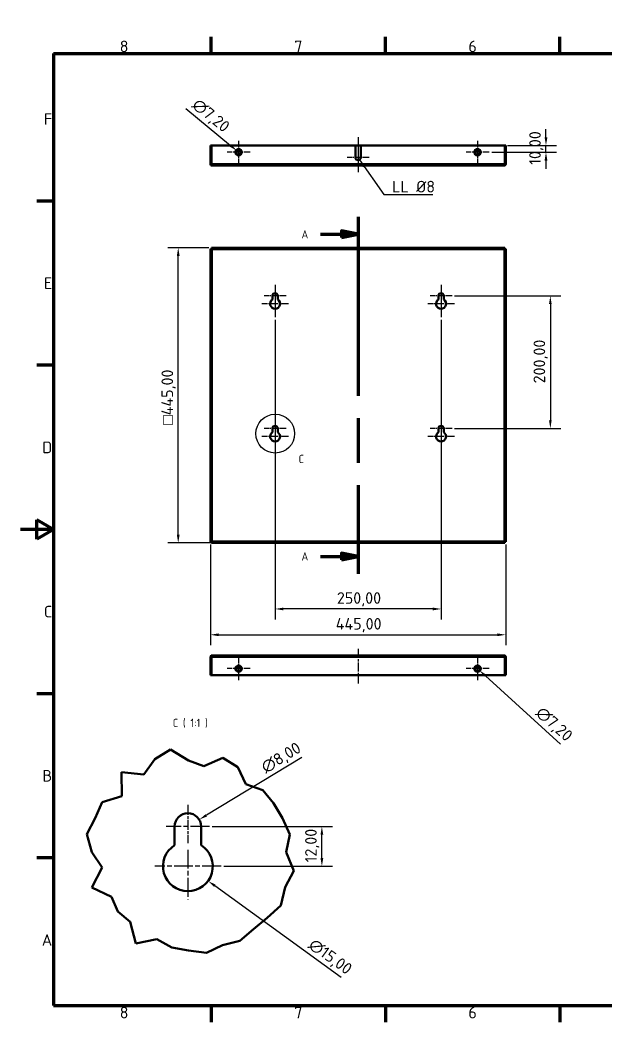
# Model space of a CAD drawing. Header units: millimetres. Extents: x -25 to 4376, y -375 to 1510.
# Drawn here: x -25 to 857, y -25 to 1510 of the extents above; entities that cross this region are included whole.
import ezdxf

# ---------------------------------------------------------------- set-up
doc = ezdxf.new("R2010")
doc.units = ezdxf.units.MM
doc.header["$LTSCALE"] = 5
doc.linetypes.add('CHAIN', pattern=[0.3543, 0.2362, -0.0295, 0.0591, -0.0295])
for name, color, linetype, lineweight in [('Bemaßung (ISO)', 7, 'Continuous', 25), ('Bruchlinie (ISO)', 7, 'Continuous', 50), ('Detailumgrenzung (ISO)', 7, 'Continuous', 25), ('Mittellinie (ISO)', 7, 'Continuous', 25), ('Mittelpunktmarkierung (ISO)', 7, 'Continuous', 25), ('Rahmen (ISO)', 7, 'Continuous', 70), ('Schnittlinie (ISO)', 7, 'CHAIN', 70), ('Sichtbar (ISO)', 7, 'Continuous', 50), ('Sichtbar schmal (ISO)', 7, 'Continuous', 35), ('Symbol (ISO)', 7, 'Continuous', 25)]:
    doc.layers.add(name, color=color, linetype=linetype, lineweight=lineweight)
doc.styles.add('Bezeichnungstext (DIN)', font='ISOCP.shx')
doc.styles.add('Notiztext (DIN)', font='isocpeur.ttf')
doc.dimstyles.new('Standard (DIN)', dxfattribs={"dimscale": 5, "dimtxt": 3.5, "dimasz": 2.5, "dimexe": 3.175, "dimexo": 0.8, "dimgap": 0.8, "dimtad": 1, "dimrnd": 1e-08, "dimzin": 0, "dimtxsty": 'Notiztext (DIN)', "dimcen": 0.09, "dimdle": 10, "dimclrd": 256, "dimclre": 256, "dimclrt": 256, "dimadec": 0, "dimazin": 0, "dimtfac": 1, "dimtmove": 0, "dimatfit": 3, "dimfxl": 1, "dimtolj": 1, "dimtzin": 0, "dimlwd": -1, "dimlwe": -1, "dimarcsym": 0})
doc.dimstyles.new('Standard - Methode 2a (DIN)$7', dxfattribs={"dimscale": 5, "dimtxt": 3.5, "dimasz": 2.5, "dimexe": 3.175, "dimexo": 0.8, "dimgap": 0.8, "dimtad": 1, "dimtih": 1, "dimtoh": 1, "dimrnd": 1e-08, "dimtxsty": 'Notiztext (DIN)', "dimcen": 0.09, "dimdle": 10, "dimclrd": 256, "dimclre": 256, "dimclrt": 256, "dimazin": 2, "dimtfac": 1, "dimtmove": 0, "dimatfit": 3, "dimfxl": 1, "dimtolj": 1, "dimlwd": -1, "dimlwe": -1, "dimarcsym": 0})

# ---------------------------------------------------------------- blocks, each defined once
blk = doc.blocks.new('Ränder BFE_Rahmen')
at = {"layer": 'Rahmen (ISO)'}
for p, q in [((210, 292), (210, 302)), ((52.5, 292), (52.5, 297)), ((105, 292), (105, 297)), ((157.5, 292), (157.5, 297)), ((207.11, 297), (212.89, 297)), ((210, 292), (207.11, 297)), ((210, 292), (212.89, 297)), ((262.5, 292), (262.5, 297)), ((315, 292), (315, 297)), ((367.5, 292), (367.5, 297)), ((5, 292), (415, 292)), ((5, 292), (5, 5)), ((415, 292), (415, 5)), ((5, 247.5), (0, 247.5)), ((415, 247.5), (420, 247.5)), ((5, 198), (0, 198)), ((415, 198), (420, 198)), ((0, 145.61), (0, 151.39)), ((5, 148.5), (0, 151.39)), ((415, 148.5), (420, 151.39)), ((420, 151.39), (420, 145.61)), ((5, 148.5), (-5, 148.5)), ((5, 148.5), (0, 145.61)), ((415, 148.5), (425, 148.5)), ((415, 148.5), (420, 145.61)), ((5, 99), (0, 99)), ((415, 99), (420, 99)), ((5, 49.5), (0, 49.5)), ((415, 49.5), (420, 49.5)), ((5, 5), (415, 5)), ((52.5, 5), (52.5, 0)), ((105, 5), (105, 0)), ((157.5, 5), (157.5, 0)), ((210, 5), (207.11, 0)), ((210, 5), (210, -5)), ((210, 5), (212.89, 0)), ((262.5, 5), (262.5, 0)), ((315, 5), (315, 0)), ((367.5, 5), (367.5, 0)), ((212.89, 0), (207.11, 0))]:
    blk.add_line(p, q, dxfattribs=at)
at = {"layer": 'Symbol (ISO)', "char_height": 3.5, "style": 'Notiztext (DIN)'}
for s, insert, attachment_point in [('8', (26.25, 292.4), 8), ('7', (78.75, 292.4), 8), ('6', (131.25, 292.4), 8), ('5', (183.75, 292.4), 8), ('4', (236.25, 292.4), 8), ('3', (288.75, 292.4), 8), ('2', (341.25, 292.4), 8), ('1', (393.75, 292.4), 8), ('F', (4.6, 272.25), 6), ('F', (415.4, 272.25), 4), ('E', (4.6, 222.75), 6), ('E', (415.4, 222.75), 4), ('D', (4.6, 173.25), 6), ('D', (415.4, 173.25), 4), ('C', (4.6, 123.75), 6), ('C', (415.4, 123.75), 4), ('B', (4.6, 74.25), 6), ('B', (415.4, 74.25), 4), ('A', (4.6, 24.75), 6), ('A', (415.4, 24.75), 4), ('8', (26.25, 4.6), 2), ('7', (78.75, 4.6), 2), ('6', (131.25, 4.6), 2), ('5', (183.75, 4.6), 2), ('4', (236.25, 4.6), 2), ('3', (288.75, 4.6), 2), ('2', (341.25, 4.6), 2), ('1', (393.75, 4.6), 2)]:
    blk.add_mtext(s, dxfattribs=dict(at, insert=insert, attachment_point=attachment_point))
blk = doc.blocks.new('2DTransSchnitt0')
at = {"layer": 'Schnittlinie (ISO)', "linetype": 'CHAIN', "ltscale": 45.679306}
blk.add_line((96.75, 242.79), (96.75, 135.1), dxfattribs=at)
at = {"layer": 'Schnittlinie (ISO)', "linetype": 'Continuous', "lineweight": 140}
for p, q in [((96.75, 242.79), (96.75, 232.21)), ((96.75, 145.69), (96.75, 135.1))]:
    blk.add_line(p, q, dxfattribs=at)
at = {"layer": 'Schnittlinie (ISO)', "linetype": 'Continuous'}
for p, q in [((85.44, 237.5), (91.75, 237.5)), ((96.75, 237.5), (91.75, 238.5)), ((91.75, 238.5), (91.75, 236.5)), ((91.75, 237.5), (96.75, 237.5)), ((91.75, 236.5), (96.75, 237.5)), ((96.75, 140.39), (91.75, 141.39)), ((91.75, 141.39), (91.75, 139.39)), ((85.44, 140.39), (91.75, 140.39)), ((91.75, 140.39), (96.75, 140.39)), ((91.75, 139.39), (96.75, 140.39))]:
    blk.add_line(p, q, dxfattribs=at)
at = {"layer": 'Schnittlinie (ISO)', "linetype": 'Continuous', "flags": 128}
for points in [[(91.75, 236.5), (96.75, 237.5), (91.75, 238.5), (91.75, 236.5)], [(91.75, 139.39), (96.75, 140.39), (91.75, 141.39), (91.75, 139.39)]]:
    blk.add_lwpolyline(points, dxfattribs=at)
at = {"layer": 'Schnittlinie (ISO)'}
for points in [[(91.75, 236.5), (96.75, 237.5), (91.75, 238.5), (91.75, 236.5)], [(91.75, 139.39), (96.75, 140.39), (91.75, 141.39), (91.75, 139.39)]]:
    blk.add_solid(points, dxfattribs=at)
at = {"layer": 'Schnittlinie (ISO)', "char_height": 2.5, "attachment_point": 7, "style": 'Bezeichnungstext (DIN)'}
for insert in [(79.71, 236.24), (79.71, 139.14)]:
    blk.add_mtext('A', dxfattribs=dict(at, insert=insert))
blk = doc.blocks.new('*D21')
at = {"layer": 'Bemaßung (ISO)', "transparency": 16777216}
for p, q in [((258.8, 1167.2), (196.9, 1167.2)), ((212.8, 734.7), (212.8, 1154.7)), ((483.7, 722.2), (196.9, 722.2))]:
    blk.add_line(p, q, dxfattribs=at)
for points in [[(210.7, 1154.7), (214.9, 1154.7), (212.8, 1167.2)], [(210.7, 734.7), (214.9, 734.7), (212.8, 722.2)]]:
    blk.add_solid(points, dxfattribs=at)
at = {"layer": 'Defpoints', "color": 0, "transparency": 16777216}
for p in [(212.8, 1167.2), (262.8, 1167.2), (487.7, 722.2)]:
    blk.add_point(p, dxfattribs=at)
at = {"layer": 'Bemaßung (ISO)', "transparency": 16777216, "insert": (198.3, 900.5), "char_height": 17.5, "attachment_point": 4, "rotation": 90, "style": 'Notiztext (DIN)'}
blk.add_mtext('\\A1;\\fAIGDT|b0|i0;{\\H17.5000;o}\\fISOCPEUR|b0|i0;{\\H17.5000;445,00}', dxfattribs=at)
blk = doc.blocks.new('*D22')
at = {"layer": 'Bemaßung (ISO)', "transparency": 16777216}
for p, q in [((224.4, 1376.9), (291.3, 1321.5)), ((303.3, 1311.2), (304.2, 1311.2)), ((303.7, 1310.8), (303.7, 1311.7))]:
    blk.add_line(p, q, dxfattribs=at)
blk.add_solid([(292.7, 1323.1), (290, 1319.9), (301, 1313.5)], dxfattribs=at)
at = {"layer": 'Defpoints', "color": 0, "transparency": 16777216}
for p in [(301, 1313.5), (306.5, 1308.9)]:
    blk.add_point(p, dxfattribs=at)
at = {"layer": 'Bemaßung (ISO)', "transparency": 16777216, "insert": (236.7, 1385.6), "char_height": 17.5, "attachment_point": 4, "rotation": 320.3801, "style": 'Notiztext (DIN)'}
blk.add_mtext('\\A1;∅7,20', dxfattribs=at)
blk = doc.blocks.new('*D23')
at = {"layer": 'Bemaßung (ISO)', "transparency": 16777216}
for p, q in [((629.2, 1094.7), (789.2, 1094.7)), ((773.4, 1082.2), (773.4, 907.2)), ((629.2, 894.7), (789.2, 894.7))]:
    blk.add_line(p, q, dxfattribs=at)
for points in [[(771.3, 1082.2), (775.4, 1082.2), (773.4, 1094.7)], [(771.3, 907.2), (775.4, 907.2), (773.4, 894.7)]]:
    blk.add_solid(points, dxfattribs=at)
at = {"layer": 'Defpoints', "color": 0, "transparency": 16777216}
for p in [(625.2, 1094.7), (625.2, 894.7), (773.4, 894.7)]:
    blk.add_point(p, dxfattribs=at)
at = {"layer": 'Bemaßung (ISO)', "transparency": 16777216, "insert": (758.9, 962.8), "char_height": 17.5, "attachment_point": 4, "rotation": 90, "style": 'Notiztext (DIN)'}
blk.add_mtext('\\A1;200,00', dxfattribs=at)
blk = doc.blocks.new('*D24')
at = {"layer": 'Bemaßung (ISO)', "transparency": 16777216}
for p, q in [((358.7, 1058.7), (358.7, 606.9)), ((608.7, 1058.7), (608.7, 606.9)), ((596.2, 622.7), (371.2, 622.7))]:
    blk.add_line(p, q, dxfattribs=at)
for points in [[(371.2, 624.8), (371.2, 620.6), (358.7, 622.7)], [(596.2, 624.8), (596.2, 620.6), (608.7, 622.7)]]:
    blk.add_solid(points, dxfattribs=at)
at = {"layer": 'Defpoints', "color": 0, "transparency": 16777216}
for p in [(358.7, 1062.7), (608.7, 1062.7), (358.7, 622.7)]:
    blk.add_point(p, dxfattribs=at)
at = {"layer": 'Bemaßung (ISO)', "transparency": 16777216, "insert": (451.8, 637.2), "char_height": 17.5, "attachment_point": 4, "style": 'Notiztext (DIN)'}
blk.add_mtext('\\A1;250,00', dxfattribs=at)
blk = doc.blocks.new('*D25')
at = {"layer": 'Bemaßung (ISO)', "transparency": 16777216}
for p, q in [((261.2, 719.8), (261.2, 567.9)), ((706.2, 719.8), (706.2, 567.9)), ((273.7, 583.8), (693.7, 583.8))]:
    blk.add_line(p, q, dxfattribs=at)
for points in [[(273.7, 585.9), (273.7, 581.7), (261.2, 583.8)], [(693.7, 585.9), (693.7, 581.7), (706.2, 583.8)]]:
    blk.add_solid(points, dxfattribs=at)
at = {"layer": 'Defpoints', "color": 0, "transparency": 16777216}
for p in [(261.2, 723.8), (706.2, 723.8), (706.2, 583.8)]:
    blk.add_point(p, dxfattribs=at)
at = {"layer": 'Bemaßung (ISO)', "transparency": 16777216, "insert": (450.1, 598.3), "char_height": 17.5, "attachment_point": 4, "style": 'Notiztext (DIN)'}
blk.add_mtext('\\A1;445,00', dxfattribs=at)
blk = doc.blocks.new('2DDetail1')
at = {"layer": 'Detailumgrenzung (ISO)'}
blk.add_circle((71.79, 177.4), 5.85, dxfattribs=at)
at = {"layer": 'Detailumgrenzung (ISO)', "insert": (78.83, 168.53), "char_height": 2.5, "attachment_point": 7, "style": 'Bezeichnungstext (DIN)'}
blk.add_mtext('C', dxfattribs=at)
blk = doc.blocks.new('*D27')
at = {"layer": 'Bemaßung (ISO)', "transparency": 16777216}
for p, q in [((226.9, 234.8), (227.8, 234.8)), ((227.4, 234.4), (227.4, 235.3)), ((458.1, 67), (267.8, 205.4))]:
    blk.add_line(p, q, dxfattribs=at)
blk.add_solid([(269, 207.1), (266.6, 203.7), (257.7, 212.7)], dxfattribs=at)
at = {"layer": 'Defpoints', "color": 0, "transparency": 16777216}
for p in [(197, 256.9), (257.7, 212.7)]:
    blk.add_point(p, dxfattribs=at)
at = {"layer": 'Bemaßung (ISO)', "transparency": 16777216, "insert": (411.7, 118.7), "char_height": 17.5, "attachment_point": 4, "rotation": 323.9753, "style": 'Notiztext (DIN)'}
blk.add_mtext('\\A1;∅15,00', dxfattribs=at)
blk = doc.blocks.new('*D28')
at = {"layer": 'Bemaßung (ISO)', "transparency": 16777216}
for p, q in [((399, 398.9), (255.2, 311.7)), ((226.9, 294.8), (227.8, 294.8)), ((227.4, 294.4), (227.4, 295.3))]:
    blk.add_line(p, q, dxfattribs=at)
blk.add_solid([(254.1, 313.4), (256.2, 309.9), (244.5, 305.2)], dxfattribs=at)
at = {"layer": 'Defpoints', "color": 0, "transparency": 16777216}
for p in [(244.5, 305.2), (210.3, 284.4)]:
    blk.add_point(p, dxfattribs=at)
at = {"layer": 'Bemaßung (ISO)', "transparency": 16777216, "insert": (340.9, 380.6), "char_height": 17.5, "attachment_point": 4, "rotation": 31.241, "style": 'Notiztext (DIN)'}
blk.add_mtext('\\A1;∅8,00', dxfattribs=at)
blk = doc.blocks.new('*D29')
at = {"layer": 'Bemaßung (ISO)', "transparency": 16777216}
for p, q in [((263.9, 294.8), (445.1, 294.8)), ((429.2, 247.3), (429.2, 282.3)), ((281.4, 234.8), (445.1, 234.8))]:
    blk.add_line(p, q, dxfattribs=at)
for points in [[(427.1, 282.3), (431.3, 282.3), (429.2, 294.8)], [(427.1, 247.3), (431.3, 247.3), (429.2, 234.8)]]:
    blk.add_solid(points, dxfattribs=at)
at = {"layer": 'Defpoints', "color": 0, "transparency": 16777216}
for p in [(259.9, 294.8), (429.2, 294.8), (277.4, 234.8)]:
    blk.add_point(p, dxfattribs=at)
at = {"layer": 'Bemaßung (ISO)', "transparency": 16777216, "insert": (414.7, 240.7), "char_height": 17.5, "attachment_point": 4, "rotation": 90, "style": 'Notiztext (DIN)'}
blk.add_mtext('\\A1;12,00', dxfattribs=at)
blk = doc.blocks.new('*D30')
at = {"layer": 'Bemaßung (ISO)', "transparency": 16777216}
for p, q in [((663.3, 532.7), (664.2, 532.7)), ((663.7, 532.3), (663.7, 533.2)), ((788.8, 418.9), (675.7, 521.9))]:
    blk.add_line(p, q, dxfattribs=at)
blk.add_solid([(677.1, 523.4), (674.2, 520.4), (666.4, 530.3)], dxfattribs=at)
at = {"layer": 'Defpoints', "color": 0, "transparency": 16777216}
for p in [(661.1, 535.2), (666.4, 530.3)]:
    blk.add_point(p, dxfattribs=at)
at = {"layer": 'Bemaßung (ISO)', "transparency": 16777216, "insert": (754.8, 469.4), "char_height": 17.5, "attachment_point": 4, "rotation": 317.677, "style": 'Notiztext (DIN)'}
blk.add_mtext('\\A1;∅7,20', dxfattribs=at)
blk = doc.blocks.new('*D31')
at = {"layer": 'Bemaßung (ISO)', "transparency": 16777216}
for p, q in [((766.8, 1333.7), (766.8, 1346.2)), ((708.7, 1321.2), (782.7, 1321.2)), ((766.8, 1311.2), (766.8, 1321.2)), ((685, 1311.2), (782.7, 1311.2)), ((766.8, 1298.7), (766.8, 1286.2))]:
    blk.add_line(p, q, dxfattribs=at)
for points in [[(764.7, 1333.7), (768.9, 1333.7), (766.8, 1321.2)], [(764.7, 1298.7), (768.9, 1298.7), (766.8, 1311.2)]]:
    blk.add_solid(points, dxfattribs=at)
at = {"layer": 'Defpoints', "color": 0, "transparency": 16777216}
for p in [(704.7, 1321.2), (766.8, 1321.2), (681, 1311.2)]:
    blk.add_point(p, dxfattribs=at)
at = {"layer": 'Bemaßung (ISO)', "transparency": 16777216, "insert": (752.3, 1292.2), "char_height": 17.5, "attachment_point": 4, "rotation": 90, "style": 'Notiztext (DIN)'}
blk.add_mtext('\\A1;10,00', dxfattribs=at)

msp = doc.modelspace()

# ---------------------------------------------------------------- linework, layer by layer
at = {"layer": 'Bruchlinie (ISO)'}
for p, q in [((177.5163, 396.1094), (201.1622, 411.0173)), ((201.1622, 411.0173), (228.4809, 394.2532)), ((160.9217, 373.1012), (177.5163, 396.1094)), ((228.4809, 394.2532), (251.3733, 385.9148)), ((251.3733, 385.9148), (280.2235, 398.2471)), ((280.2235, 398.2471), (302.5773, 384.4242)), ((302.5773, 384.4242), (314.3976, 358.4769)), ((127.249, 376.7289), (160.9217, 373.1012)), ((127.6686, 340.6769), (127.249, 376.7289)), ((314.3976, 358.4769), (340.1662, 349.8005)), ((98.3196, 331.2341), (127.6686, 340.6769)), ((340.1662, 349.8005), (356.5028, 329.9989)), ((87.417, 307.4285), (98.3196, 331.2341)), ((356.5028, 329.9989), (369.8224, 307.5295)), ((75.0361, 283.1419), (87.417, 307.4285)), ((369.8224, 307.5295), (380.9527, 282.9703)), ((82.8395, 256.0854), (75.0361, 283.1419)), ((380.9527, 282.9703), (375.2485, 256.0854)), ((98.3342, 233.137), (82.8395, 256.0854)), ((375.2485, 256.0854), (386.7087, 228.1856)), ((82.7751, 203.0528), (98.3342, 233.137)), ((386.7087, 228.1856), (373.7665, 203.2058)), ((112.1034, 188.8949), (82.7751, 203.0528)), ((373.7665, 203.2058), (367.5653, 175.785)), ((121.733, 166.5133), (112.1034, 188.8949)), ((367.5653, 175.785), (346.6659, 156.9164)), ((140.4955, 151.2286), (121.733, 166.5133)), ((346.6659, 156.9164), (326.0482, 139.8092)), ((148.8962, 118.2407), (140.4955, 151.2286)), ((326.0482, 139.8092), (305.7509, 122.2497)), ((180.7159, 124.8521), (148.8962, 118.2407)), ((203.1825, 112.611), (180.7159, 124.8521)), ((228.4809, 108.0076), (203.1825, 112.611)), ((255.2672, 104.1726), (228.4809, 108.0076)), ((279.4631, 116.0128), (255.2672, 104.1726)), ((305.7509, 122.2497), (279.4631, 116.0128))]:
    msp.add_line(p, q, dxfattribs=at)
at = {"layer": 'Mittellinie (ISO)', "linetype": 'CHAIN', "ltscale": 11.627134}
for p, q in [((483.7466, 1333.73), (483.7466, 1281.412)), ((483.7466, 562.5521), (483.7466, 510.2341))]:
    msp.add_line(p, q, dxfattribs=at)
at = {"layer": 'Mittelpunktmarkierung (ISO)', "linetype": 'CHAIN', "ltscale": 7.689456}
for p, q in [((303.7466, 1328.53), (303.7466, 1293.93)), ((663.7466, 1328.53), (663.7466, 1293.93)), ((321.0466, 1311.23), (286.4466, 1311.23)), ((681.0466, 1311.23), (646.4466, 1311.23)), ((303.7466, 550.0341), (303.7466, 515.4341)), ((663.7466, 550.0341), (663.7466, 515.4341)), ((321.0466, 532.7341), (286.4466, 532.7341)), ((681.0466, 532.7341), (646.4466, 532.7341))]:
    msp.add_line(p, q, dxfattribs=at)
at = {"layer": 'Mittelpunktmarkierung (ISO)', "linetype": 'CHAIN', "ltscale": 9.222921}
for p, q in [((483.7466, 1328.23), (483.7466, 1286.73)), ((358.7466, 1111.2333), (358.7466, 1069.7333)), ((608.7466, 1111.2333), (608.7466, 1069.7333)), ((358.7466, 911.2333), (358.7466, 869.7333)), ((608.7466, 911.2333), (608.7466, 869.7333))]:
    msp.add_line(p, q, dxfattribs=at)
at = {"layer": 'Mittelpunktmarkierung (ISO)', "linetype": 'CHAIN', "ltscale": 7.333869}
for p, q in [((500.2466, 1303.23), (467.2466, 1303.23)), ((375.2466, 1094.7333), (342.2466, 1094.7333)), ((625.2466, 1094.7333), (592.2466, 1094.7333)), ((375.2466, 894.7333), (342.2466, 894.7333)), ((625.2466, 894.7333), (592.2466, 894.7333))]:
    msp.add_line(p, q, dxfattribs=at)
at = {"layer": 'Mittelpunktmarkierung (ISO)', "linetype": 'CHAIN', "ltscale": 10.000767}
for p, q in [((358.7466, 1107.7333), (358.7466, 1062.7333)), ((608.7466, 1107.7333), (608.7466, 1062.7333)), ((358.7466, 907.7333), (358.7466, 862.7333)), ((608.7466, 907.7333), (608.7466, 862.7333))]:
    msp.add_line(p, q, dxfattribs=at)
at = {"layer": 'Mittelpunktmarkierung (ISO)', "linetype": 'CHAIN', "ltscale": 8.88956}
for p, q in [((378.7466, 1082.7333), (338.7466, 1082.7333)), ((628.7466, 1082.7333), (588.7466, 1082.7333)), ((378.7466, 882.7333), (338.7466, 882.7333)), ((628.7466, 882.7333), (588.7466, 882.7333))]:
    msp.add_line(p, q, dxfattribs=at)
at = {"layer": 'Mittelpunktmarkierung (ISO)', "linetype": 'CHAIN', "ltscale": 12.778786}
msp.add_line((227.3678, 327.3044), (227.3678, 269.8044), dxfattribs=at)
at = {"layer": 'Mittelpunktmarkierung (ISO)', "linetype": 'CHAIN', "ltscale": 23.990969}
for p, q in [((259.8678, 294.8044), (194.8678, 294.8044)), ((227.3678, 259.8044), (227.3678, 184.8044)), ((277.3678, 234.8044), (177.3678, 234.8044))]:
    msp.add_line(p, q, dxfattribs=at)
at = {"layer": 'Sichtbar (ISO)'}
for p, q in [((261.2466, 1321.23), (261.2466, 1293.912)), ((262.7466, 1321.23), (261.2466, 1321.23)), ((262.7466, 1293.912), (262.7466, 1321.23)), ((262.8174, 1321.23), (479.7466, 1321.23)), ((262.8174, 1293.912), (262.8174, 1321.23)), ((479.7466, 1303.23), (479.7466, 1321.23)), ((487.7466, 1321.23), (479.7466, 1321.23)), ((487.7466, 1321.23), (487.7466, 1303.23)), ((487.7466, 1321.23), (704.6759, 1321.23)), ((704.6759, 1321.23), (704.6759, 1293.912)), ((704.7466, 1293.912), (704.7466, 1321.23)), ((704.7466, 1321.23), (706.2466, 1321.23)), ((706.2466, 1293.912), (706.2466, 1321.23)), ((261.2466, 1293.73), (261.2466, 1293.912)), ((261.2466, 1293.912), (262.7466, 1293.912)), ((261.2466, 1293.73), (262.3143, 1293.73)), ((262.3143, 1293.73), (262.7466, 1293.73)), ((262.7466, 1293.912), (262.7466, 1293.73)), ((263.7466, 1292.2976), (263.7466, 1292.73)), ((263.7466, 1292.73), (263.99, 1292.73)), ((263.7466, 1291.23), (263.7466, 1292.2976)), ((263.99, 1291.23), (263.7466, 1291.23)), ((263.99, 1292.2976), (263.99, 1292.73)), ((263.99, 1291.23), (263.99, 1292.2976)), ((703.5033, 1291.23), (263.99, 1291.23)), ((703.5033, 1292.2976), (703.5033, 1292.73)), ((703.5033, 1292.73), (703.7466, 1292.73)), ((703.5033, 1291.23), (703.5033, 1292.2976)), ((703.7466, 1291.23), (703.5033, 1291.23)), ((703.7466, 1292.2976), (703.7466, 1292.73)), ((703.7466, 1291.23), (703.7466, 1292.2976)), ((704.7466, 1293.912), (706.2466, 1293.912)), ((704.7466, 1293.73), (704.7466, 1293.912)), ((704.7466, 1293.73), (705.179, 1293.73)), ((705.179, 1293.73), (706.2466, 1293.73)), ((706.2466, 1293.912), (706.2466, 1293.73)), ((704.6759, 1167.2333), (262.8174, 1167.2333)), ((262.8174, 1165.7333), (262.8174, 1167.2333)), ((704.6759, 1165.7333), (704.6759, 1167.2333)), ((261.2466, 1165.6626), (261.2466, 723.804)), ((262.7466, 1165.6626), (261.2466, 1165.6626)), ((262.7466, 1165.6626), (262.7466, 723.804)), ((704.6759, 1165.7333), (262.8174, 1165.7333)), ((704.7466, 723.804), (704.7466, 1165.6626)), ((704.7466, 1165.6626), (706.2466, 1165.6626)), ((706.2466, 723.804), (706.2466, 1165.6626)), ((354.7466, 1089.0776), (354.7466, 1094.7333)), ((362.7466, 1094.7333), (362.7466, 1089.0776)), ((604.7466, 1089.0776), (604.7466, 1094.7333)), ((612.7466, 1094.7333), (612.7466, 1089.0776)), ((354.7466, 889.0776), (354.7466, 894.7333)), ((362.7466, 894.7333), (362.7466, 889.0776)), ((604.7466, 889.0776), (604.7466, 894.7333)), ((612.7466, 894.7333), (612.7466, 889.0776)), ((262.7466, 723.804), (261.2466, 723.804)), ((262.8174, 723.7333), (479.7466, 723.7333)), ((262.8174, 723.7333), (262.8174, 722.2333)), ((262.8174, 722.2333), (479.7466, 722.2333)), ((479.7466, 723.7333), (487.7466, 723.7333)), ((479.7466, 722.2333), (479.7466, 723.7333)), ((487.7466, 722.2333), (479.7466, 722.2333)), ((487.7466, 723.7333), (487.7466, 722.2333)), ((487.7466, 723.7333), (704.6759, 723.7333)), ((487.7466, 722.2333), (704.6759, 722.2333)), ((704.6759, 723.7333), (704.6759, 722.2333)), ((704.7466, 723.804), (706.2466, 723.804)), ((263.7466, 552.7341), (263.7466, 551.6665)), ((263.7466, 552.7341), (263.99, 552.7341)), ((263.99, 552.7341), (703.5033, 552.7341)), ((263.99, 552.7341), (263.99, 551.6665)), ((703.5033, 551.6665), (703.5033, 552.7341)), ((703.5033, 552.7341), (703.7466, 552.7341)), ((703.7466, 551.6665), (703.7466, 552.7341)), ((262.3143, 550.2341), (261.2466, 550.2341)), ((261.2466, 550.0521), (261.2466, 550.2341)), ((262.7466, 550.0521), (261.2466, 550.0521)), ((261.2466, 550.0521), (261.2466, 522.7341)), ((262.7466, 550.2341), (262.3143, 550.2341)), ((262.7466, 550.2341), (262.7466, 550.0521)), ((262.7466, 550.0521), (262.7466, 522.7341)), ((262.8174, 522.7341), (262.8174, 550.0521)), ((263.7466, 551.6665), (263.7466, 551.2341)), ((263.99, 551.2341), (263.7466, 551.2341)), ((263.99, 551.6665), (263.99, 551.2341)), ((703.5033, 551.2341), (703.5033, 551.6665)), ((703.7466, 551.2341), (703.5033, 551.2341)), ((703.7466, 551.2341), (703.7466, 551.6665)), ((704.6759, 550.0521), (704.6759, 522.7341)), ((705.179, 550.2341), (704.7466, 550.2341)), ((704.7466, 550.0521), (704.7466, 550.2341)), ((706.2466, 550.0521), (704.7466, 550.0521)), ((704.7466, 550.0521), (704.7466, 522.7341)), ((706.2466, 550.2341), (705.179, 550.2341)), ((706.2466, 550.2341), (706.2466, 550.0521)), ((706.2466, 522.7341), (706.2466, 550.0521)), ((262.7466, 522.7341), (261.2466, 522.7341)), ((704.6759, 522.7341), (262.8174, 522.7341)), ((704.7466, 522.7341), (706.2466, 522.7341)), ((207.3678, 266.5258), (207.3678, 294.8044)), ((247.3678, 294.8044), (247.3678, 266.5258))]:
    msp.add_line(p, q, dxfattribs=at)
for centre, radius in [((303.7466, 1311.23), 4.8), ((303.7466, 1311.23), 3.6), ((663.7466, 1311.23), 4.8), ((663.7466, 1311.23), 3.6), ((303.7466, 532.7341), 4.8), ((663.7466, 532.7341), 4.8), ((303.7466, 532.7341), 3.6), ((663.7466, 532.7341), 3.6)]:
    msp.add_circle(centre, radius, dxfattribs=at)
for centre, radius, start, end in [((262.8147, 1292.412), 1.5, 61.4834079, 89.8971604), ((483.7466, 1303.23), 4, 180, 0), ((704.6786, 1292.412), 1.5, 90.1028396, 118.5165921), ((262.8147, 1165.6653), 1.5, 308.4126727, 321.5873273), ((704.6786, 1165.6653), 1.5, 218.4126727, 231.5873273), ((358.7466, 1094.7333), 4, 0, 180), ((608.7466, 1094.7333), 4, 0, 180), ((358.7466, 1082.7333), 7.5, 122.2309526, 57.7690474), ((608.7466, 1082.7333), 7.5, 122.2309526, 57.7690474), ((358.7466, 894.7333), 4, 0, 180), ((608.7466, 894.7333), 4, 0, 180), ((358.7466, 882.7333), 7.5, 122.2309526, 57.7690474), ((608.7466, 882.7333), 7.5, 122.2309526, 57.7690474), ((262.8147, 723.8013), 1.5, 38.4126727, 51.5873273), ((704.6786, 723.8013), 1.5, 128.4126727, 141.5873273), ((262.8147, 551.5521), 1.5, 270.1028396, 298.5165921), ((704.6786, 551.5521), 1.5, 241.4834079, 269.8971604), ((227.3678, 294.8044), 20, 0, 180), ((227.3678, 234.8044), 37.5, 122.2309526, 57.7690474)]:
    msp.add_arc(centre, radius, start, end, dxfattribs=at)
for points, knots in [([(263.7466, 1291.23), (263.2545, 1291.23), (262.6107, 1291.4164), (262.1318, 1291.8216), (261.6472, 1292.2316), (261.373, 1292.824), (261.2895, 1293.2691), (261.2556, 1293.4497), (261.2466, 1293.6069), (261.2466, 1293.73)], [0.900368713, 0.900368713, 0.900368713, 0.900368713, 1.620113404, 1.620113404, 1.620113404, 2.34843415, 2.34843415, 2.34843415, 2.64388423, 2.64388423, 2.64388423, 2.64388423]), ([(262.7466, 1293.73), (262.7466, 1293.5667), (262.8168, 1293.2286), (263.0666, 1292.9969), (263.2611, 1292.8165), (263.5378, 1292.73), (263.7466, 1292.73)], [-2.64388423, -2.64388423, -2.64388423, -2.64388423, -1.663791466, -1.663791466, -1.663791466, -0.900368713, -0.900368713, -0.900368713, -0.900368713]), ([(263.5308, 1293.73), (263.8726, 1293.4059), (264.1367, 1292.8167), (264.2498, 1292.2863), (264.3549, 1291.7938), (264.3295, 1291.4117), (264.1797, 1291.2884), (264.1293, 1291.2469), (264.0655, 1291.23), (263.99, 1291.23)], [-1.073087904, -1.073087904, -1.073087904, -1.073087904, -0.295057216, -0.295057216, -0.295057216, 0.427464132, 0.427464132, 0.427464132, 0.670427613, 0.670427613, 0.670427613, 0.670427613]), ([(703.5033, 1291.23), (703.2797, 1291.23), (703.1627, 1291.4164), (703.1805, 1291.8216), (703.1984, 1292.2316), (703.3543, 1292.824), (703.6098, 1293.2691), (703.7134, 1293.4497), (703.8327, 1293.6069), (703.9625, 1293.73)], [2.47116504, 2.47116504, 2.47116504, 2.47116504, 3.190909731, 3.190909731, 3.190909731, 3.919230477, 3.919230477, 3.919230477, 4.214680557, 4.214680557, 4.214680557, 4.214680557]), ([(703.7466, 1292.73), (703.9929, 1292.73), (704.3304, 1292.8623), (704.5232, 1293.0999), (704.7038, 1293.3225), (704.7466, 1293.5895), (704.7466, 1293.73)], [-2.24122394, -2.24122394, -2.24122394, -2.24122394, -1.341057341, -1.341057341, -1.341057341, -0.497708423, -0.497708423, -0.497708423, -0.497708423]), ([(706.2466, 1293.73), (706.2466, 1293.4059), (706.1628, 1292.8167), (705.7877, 1292.2863), (705.4393, 1291.7938), (704.8441, 1291.4117), (704.2837, 1291.2884), (704.0953, 1291.2469), (703.9128, 1291.23), (703.7466, 1291.23)], [0.497708423, 0.497708423, 0.497708423, 0.497708423, 1.275739111, 1.275739111, 1.275739111, 1.998260458, 1.998260458, 1.998260458, 2.24122394, 2.24122394, 2.24122394, 2.24122394]), ([(263.7466, 1164.49), (263.5004, 1164.2103), (263.1629, 1164.1022), (262.9701, 1164.2047), (262.7895, 1164.3007), (262.7466, 1164.5787), (262.7466, 1164.9492)], [0.900368713, 0.900368713, 0.900368713, 0.900368713, 1.800535313, 1.800535313, 1.800535313, 2.64388423, 2.64388423, 2.64388423, 2.64388423]), ([(262.9251, 1164.2353), (263.02, 1164.2534), (263.1153, 1164.2751), (263.2096, 1164.3003), (263.398, 1164.3506), (263.5805, 1164.4145), (263.7466, 1164.49)], [-1.2649094295, -1.2649094295, -1.2649094295, -1.2649094295, -1.1433321952, -1.1433321952, -1.1433321952, -0.9003687134, -0.9003687134, -0.9003687134, -0.9003687134]), ([(263.5308, 1165.7333), (263.9614, 1165.7333), (264.2627, 1165.6631), (264.3082, 1165.4134), (264.3436, 1165.2189), (264.2272, 1164.9421), (263.99, 1164.7333)], [-1.073087904, -1.073087904, -1.073087904, -1.073087904, -0.092995139, -0.092995139, -0.092995139, 0.670427613, 0.670427613, 0.670427613, 0.670427613]), ([(703.5033, 1164.7333), (703.2237, 1164.9795), (703.1155, 1165.317), (703.218, 1165.5098), (703.3141, 1165.6905), (703.592, 1165.7333), (703.9625, 1165.7333)], [2.47116504, 2.47116504, 2.47116504, 2.47116504, 3.37133164, 3.37133164, 3.37133164, 4.214680557, 4.214680557, 4.214680557, 4.214680557]), ([(703.2486, 1165.5549), (703.2667, 1165.46), (703.2884, 1165.3647), (703.3136, 1165.2704), (703.364, 1165.0819), (703.4278, 1164.8995), (703.5033, 1164.7333)], [3.4474795509, 3.4474795509, 3.4474795509, 3.4474795509, 3.5690567852, 3.5690567852, 3.5690567852, 3.812020267, 3.812020267, 3.812020267, 3.812020267]), ([(704.7466, 1164.9492), (704.7466, 1164.5186), (704.6765, 1164.2173), (704.4267, 1164.1718), (704.2322, 1164.1363), (703.9555, 1164.2528), (703.7466, 1164.49)], [0.497708423, 0.497708423, 0.497708423, 0.497708423, 1.477801188, 1.477801188, 1.477801188, 2.24122394, 2.24122394, 2.24122394, 2.24122394]), ([(262.7466, 724.5175), (262.7466, 724.948), (262.8168, 725.2493), (263.0666, 725.2949), (263.2611, 725.3303), (263.5378, 725.2138), (263.7466, 724.9767)], [-2.64388423, -2.64388423, -2.64388423, -2.64388423, -1.663791466, -1.663791466, -1.663791466, -0.900368713, -0.900368713, -0.900368713, -0.900368713]), ([(263.99, 724.7333), (264.2696, 724.4871), (264.3778, 724.1496), (264.2753, 723.9568), (264.1792, 723.7762), (263.9013, 723.7333), (263.5308, 723.7333)], [-0.670427613, -0.670427613, -0.670427613, -0.670427613, 0.229738986, 0.229738986, 0.229738986, 1.073087904, 1.073087904, 1.073087904, 1.073087904]), ([(264.2447, 723.9117), (264.2266, 724.0067), (264.2049, 724.102), (264.1797, 724.1962), (264.1293, 724.3847), (264.0655, 724.5672), (263.99, 724.7333)], [0.3058868973, 0.3058868973, 0.3058868973, 0.3058868973, 0.4274641316, 0.4274641316, 0.4274641316, 0.6704276134, 0.6704276134, 0.6704276134, 0.6704276134]), ([(703.9625, 723.7333), (703.5319, 723.7333), (703.2306, 723.8035), (703.1851, 724.0532), (703.1497, 724.2477), (703.2661, 724.5245), (703.5033, 724.7333)], [2.06850475, 2.06850475, 2.06850475, 2.06850475, 3.048597515, 3.048597515, 3.048597515, 3.812020267, 3.812020267, 3.812020267, 3.812020267]), ([(703.7466, 724.9767), (703.9929, 725.2563), (704.3304, 725.3644), (704.5232, 725.2619), (704.7038, 725.1659), (704.7466, 724.888), (704.7466, 724.5175)], [-2.24122394, -2.24122394, -2.24122394, -2.24122394, -1.341057341, -1.341057341, -1.341057341, -0.497708423, -0.497708423, -0.497708423, -0.497708423]), ([(704.5682, 725.2314), (704.4733, 725.2132), (704.378, 725.1916), (704.2837, 725.1664), (704.0953, 725.116), (703.9128, 725.0521), (703.7466, 724.9767)], [1.8766832241, 1.8766832241, 1.8766832241, 1.8766832241, 1.9982604584, 1.9982604584, 1.9982604584, 2.2412239402, 2.2412239402, 2.2412239402, 2.2412239402]), ([(261.2466, 550.2341), (261.2466, 550.5583), (261.3305, 551.1474), (261.7056, 551.6778), (262.054, 552.1703), (262.6492, 552.5525), (263.2096, 552.6757), (263.398, 552.7172), (263.5805, 552.7341), (263.7466, 552.7341)], [-2.64388423, -2.64388423, -2.64388423, -2.64388423, -1.865853543, -1.865853543, -1.865853543, -1.143332195, -1.143332195, -1.143332195, -0.900368713, -0.900368713, -0.900368713, -0.900368713]), ([(263.99, 552.7341), (264.2136, 552.7341), (264.3306, 552.5478), (264.3128, 552.1426), (264.2949, 551.7325), (264.139, 551.1402), (263.8835, 550.6951), (263.7799, 550.5145), (263.6606, 550.3572), (263.5308, 550.2341)], [-0.670427613, -0.670427613, -0.670427613, -0.670427613, 0.049317077, 0.049317077, 0.049317077, 0.777637823, 0.777637823, 0.777637823, 1.073087904, 1.073087904, 1.073087904, 1.073087904]), ([(703.9625, 550.2341), (703.6207, 550.5583), (703.3566, 551.1474), (703.2435, 551.6778), (703.1384, 552.1703), (703.1638, 552.5525), (703.3136, 552.6757), (703.364, 552.7172), (703.4278, 552.7341), (703.5033, 552.7341)], [2.06850475, 2.06850475, 2.06850475, 2.06850475, 2.846535438, 2.846535438, 2.846535438, 3.569056785, 3.569056785, 3.569056785, 3.812020267, 3.812020267, 3.812020267, 3.812020267]), ([(703.7466, 552.7341), (704.2388, 552.7341), (704.8826, 552.5478), (705.3615, 552.1426), (705.8461, 551.7325), (706.1203, 551.1402), (706.2038, 550.6951), (706.2377, 550.5145), (706.2466, 550.3572), (706.2466, 550.2341)], [-2.24122394, -2.24122394, -2.24122394, -2.24122394, -1.521479249, -1.521479249, -1.521479249, -0.793158504, -0.793158504, -0.793158504, -0.497708423, -0.497708423, -0.497708423, -0.497708423]), ([(263.7466, 551.2341), (263.5004, 551.2341), (263.1629, 551.1018), (262.9701, 550.8642), (262.7895, 550.6416), (262.7466, 550.3747), (262.7466, 550.2341)], [0.900368713, 0.900368713, 0.900368713, 0.900368713, 1.800535313, 1.800535313, 1.800535313, 2.64388423, 2.64388423, 2.64388423, 2.64388423]), ([(704.7466, 550.2341), (704.7466, 550.3974), (704.6765, 550.7356), (704.4267, 550.9672), (704.2322, 551.1477), (703.9555, 551.2341), (703.7466, 551.2341)], [0.497708423, 0.497708423, 0.497708423, 0.497708423, 1.477801188, 1.477801188, 1.477801188, 2.24122394, 2.24122394, 2.24122394, 2.24122394])]:
    msp.add_open_spline(points, degree=3, knots=knots, dxfattribs=at)
for points in [[(263.99, 1292.73), (264.0393, 1292.73), (264.0833, 1292.7341), (264.1217, 1292.7422)], [(703.3713, 1292.7413), (703.4099, 1292.7338), (703.454, 1292.73), (703.5033, 1292.73)], [(263.99, 1164.7333), (264.1033, 1164.9826), (264.1892, 1165.2708), (264.244, 1165.5567)], [(703.7466, 1164.49), (703.9959, 1164.3767), (704.2841, 1164.2908), (704.57, 1164.2359)], [(263.7466, 724.9767), (263.4974, 725.0899), (263.2092, 725.1758), (262.9233, 725.2307)], [(703.5033, 724.7333), (703.39, 724.4841), (703.3041, 724.1959), (703.2493, 723.9099)], [(264.122, 551.2228), (264.0834, 551.2304), (264.0393, 551.2341), (263.99, 551.2341)], [(703.5033, 551.2341), (703.454, 551.2341), (703.41, 551.23), (703.3716, 551.2219)]]:
    msp.add_open_spline(points, degree=3, dxfattribs=at)
at = {"layer": 'Sichtbar schmal (ISO)'}
for p, q in [((263.5308, 1293.73), (703.9625, 1293.73)), ((263.7466, 1164.49), (263.7466, 724.9767)), ((703.5033, 1164.7333), (263.99, 1164.7333)), ((703.7466, 724.9767), (703.7466, 1164.49)), ((263.99, 724.7333), (703.5033, 724.7333)), ((703.9625, 550.2341), (263.5308, 550.2341))]:
    msp.add_line(p, q, dxfattribs=at)

# ---------------------------------------------------------------- block references
at = {"xscale": 5, "yscale": 5, "zscale": 5}
msp.add_blockref('Ränder BFE_Rahmen', (0, 0), dxfattribs=at)
at = {"layer": 'Detailumgrenzung (ISO)', "xscale": 5, "yscale": 5, "zscale": 5}
msp.add_blockref('2DDetail1', (0, 0), dxfattribs=at)
at = {"layer": 'Schnittlinie (ISO)', "xscale": 5, "yscale": 5, "zscale": 5}
msp.add_blockref('2DTransSchnitt0', (0, 0), dxfattribs=at)

# ---------------------------------------------------------------- texts
at = {"layer": 'Symbol (ISO)', "insert": (534.9757, 1250.6365), "char_height": 17.5, "width": 64.724022, "attachment_point": 7, "style": 'Notiztext (DIN)'}
msp.add_mtext('\\fISOCPEUR|b0|i0;LL Ø8', dxfattribs=at)
at = {"layer": 'Symbol (ISO)', "insert": (204.6023, 443.5173), "char_height": 12.5, "attachment_point": 7, "style": 'Bezeichnungstext (DIN)'}
msp.add_mtext('C ( 1:1 )', dxfattribs=at)

# ---------------------------------------------------------------- dimensions: what is measured, and where the dimension line sits
at = {"layer": 'Bemaßung (ISO)'}
for p1, p2, override, picture, middle in [((306.5197, 1308.9343), (300.9736, 1313.5257), {"dimgap": 0.8, "dimdec": 2, "dimlfac": 1, "dimtol": 0, "dimlim": 0, "dimtp": 0, "dimtm": 0, "dimtdec": 2, "dimtofl": 0}, '*D22', (248.6762, 1356.8205)), ((661.0849, 535.158), (666.4084, 530.3102), {"dimgap": 0.8, "dimdec": 2, "dimlfac": 1, "dimtol": 0, "dimlim": 0, "dimtp": 0, "dimtm": 0, "dimtdec": 2, "dimtofl": 0}, '*D30', (765.4629, 440.1049)), ((210.2679, 284.4316), (244.4676, 305.1772), {"dimgap": 0.8, "dimdec": 2, "dimlfac": 0.2, "dimtol": 0, "dimlim": 0, "dimtp": 0, "dimtm": 0, "dimtdec": 2, "dimtofl": 0}, '*D28', (372.0005, 382.5385)), ((197.0391, 256.8594), (257.6964, 212.7494), {"dimgap": 0.8, "dimdec": 2, "dimlfac": 0.2, "dimtol": 0, "dimlim": 0, "dimtp": 0, "dimtm": 0, "dimtdec": 2, "dimtofl": 0}, '*D27', (429.0027, 88.1752))]:
    dim = msp.add_diameter_dim_2p(p1=p1, p2=p2, dimstyle='Standard (DIN)', override=override, dxfattribs=at)
    dim.commit()
    dim.dimension.update_dxf_attribs({"geometry": picture, "text_midpoint": middle, "dimtype": 163})
for base, p1, p2, angle, override, picture, middle in [((766.816, 1321.23), (681.0466, 1311.23), (704.6759, 1321.23), 90, {"dimgap": 0.8, "dimdec": 2, "dimtol": 0, "dimlim": 0, "dimtp": 0, "dimtm": 0, "dimtdec": 2, "dimtofl": 1, "dimatfit": 1}, '*D31', (766.816, 1316.23)), ((773.362, 894.7333), (625.2466, 1094.7333), (625.2466, 894.7333), 90, {"dimgap": 0.8, "dimdec": 2, "dimtol": 0, "dimlim": 0, "dimtp": 0, "dimtm": 0, "dimtdec": 2, "dimtofl": 0, "dimatfit": 1}, '*D23', (773.362, 994.7333)), ((358.7466, 622.7333), (608.7466, 1062.7333), (358.7466, 1062.7333), 180, {"dimgap": 0.8, "dimdec": 2, "dimtol": 0, "dimlim": 0, "dimtp": 0, "dimtm": 0, "dimtdec": 2, "dimtofl": 0, "dimatfit": 1}, '*D24', (483.7466, 622.7333)), ((706.2466, 583.804), (261.2466, 723.804), (706.2466, 723.804), 180, {"dimgap": 0.8, "dimdec": 2, "dimtol": 0, "dimlim": 0, "dimtp": 0, "dimtm": 0, "dimtdec": 2, "dimtofl": 0, "dimatfit": 1}, '*D25', (483.7466, 583.804)), ((429.2133, 294.8044), (277.3678, 234.8044), (259.8678, 294.8044), 90, {"dimgap": 0.8, "dimdec": 2, "dimlfac": 0.2, "dimtol": 0, "dimlim": 0, "dimtp": 0, "dimtm": 0, "dimtdec": 2, "dimtofl": 0, "dimatfit": 1}, '*D29', (429.2133, 264.8044))]:
    dim = msp.add_linear_dim(base=base, p1=p1, p2=p2, angle=angle, dimstyle='Standard (DIN)', override=override, dxfattribs=at)
    dim.commit()
    dim.dimension.update_dxf_attribs({"geometry": picture, "text_midpoint": middle, "dimtype": 160})
dim = msp.add_linear_dim(base=(212.8174, 1167.2333), p1=(487.7466, 722.2333), p2=(262.8174, 1167.2333), angle=270, text='\\fAIGDT|b0|i0;{\\H17.5000;o}\\fISOCPEUR|b0|i0;{\\H17.5000;<>}', dimstyle='Standard (DIN)', override={"dimgap": 0.8, "dimdec": 2, "dimtol": 0, "dimlim": 0, "dimtp": 0, "dimtm": 0, "dimtdec": 2, "dimtofl": 0, "dimatfit": 1}, dxfattribs=at)
dim.commit()
dim.dimension.update_dxf_attribs({"geometry": '*D21', "text_midpoint": (212.8174, 944.7333), "dimtype": 160})

# ---------------------------------------------------------------- leaders
at = {"layer": 'Symbol (ISO)', "annotation_type": 0, "has_hookline": 1, "hookline_direction": 0, "text_width": 61.25}
msp.add_leader([(485.7375, 1299.7607), (522.4757, 1247.7198), (534.9757, 1247.7198)], dimstyle='Standard - Methode 2a (DIN)$7', override={"dimgap": 0, "dimtad": 1}, dxfattribs=at)

doc.saveas('drawing.dxf')
